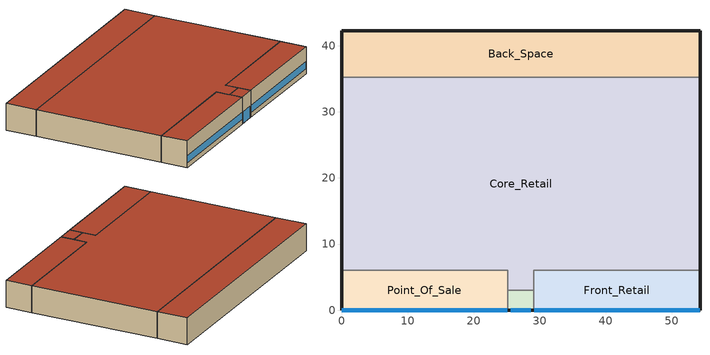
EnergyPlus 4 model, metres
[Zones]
Back_Space
 floor ground (GROUND_FLOOR): 54.27,42.27 54.27,35.27 0,35.27 0,42.27 z0
 wall outside (EXT_WALL): 54.27,35.27 54.27,42.27 0,42.27 0,35.27 z0:6.1
 wall to Core_Retail (ADJ_WALL): 0,35.27 54.27,35.27 z0:6.1
 roof outside (EXT_ROOF): 0,42.27 0,35.27 54.27,35.27 54.27,42.27 z6.1
Core_Retail
 floor ground (GROUND_FLOOR): 54.27,35.27 54.27,6 29.14,6 29.14,3 25.14,3 25.14,6 0,6 0,35.27 z0
 wall outside (EXT_WALL): 54.27,6 54.27,35.27 / 0,35.27 0,6 z0:6.1
 wall to Front_Retail (ADJ_WALL): 29.14,3 29.14,6 54.27,6 z0:6.1
 wall to Back_Space (ADJ_WALL): 54.27,35.27 0,35.27 z0:6.1
 wall to Point_Of_Sale (ADJ_WALL): 0,6 25.14,6 25.14,3 z0:6.1
 wall to Front_Entry (ADJ_WALL): 25.14,3 29.14,3 z0:6.1
 roof outside (EXT_ROOF): 0,35.27 0,6 25.14,6 25.14,3 29.14,3 29.14,6 54.27,6 54.27,35.27 z6.1
Point_Of_Sale
 floor ground (GROUND_FLOOR): 25.14,6 25.14,0 0,0 0,6 z0
 wall outside (EXT_WALL): 0,6 0,0 25.14,0 z0:6.1
 wall to Front_Entry (ADJ_WALL): 25.14,0 25.14,3 z0:6.1
 wall to Core_Retail (ADJ_WALL): 25.14,3 25.14,6 0,6 z0:6.1
 window (EXT_WINDOW1): 0.05,0 25.09,0 z1.14:2.66
 roof outside (EXT_ROOF): 0,6 0,0 25.14,0 25.14,6 z6.1
Front_Entry
 floor ground (GROUND_FLOOR): 29.14,3 29.14,0 25.14,0 25.14,3 z0
 wall outside (EXT_WALL): 25.14,0 29.14,0 z0:6.1
 wall to Front_Retail (ADJ_WALL): 29.14,0 29.14,3 z0:6.1
 wall to Core_Retail (ADJ_WALL): 29.14,3 25.14,3 z0:6.1
 wall to Point_Of_Sale (ADJ_WALL): 25.14,3 25.14,0 z0:6.1
 window (EXT_WINDOW1): 25.64,0 28.64,0 z0.05:2.66
 roof outside (EXT_ROOF): 25.14,3 25.14,0 29.14,0 29.14,3 z6.1
Front_Retail
 floor ground (GROUND_FLOOR): 54.27,6 54.27,0 29.14,0 29.14,6 z0
 wall outside (EXT_WALL): 29.14,0 54.27,0 54.27,6 z0:6.1
 wall to Core_Retail (ADJ_WALL): 54.27,6 29.14,6 29.14,3 z0:6.1
 wall to Front_Entry (ADJ_WALL): 29.14,3 29.14,0 z0:6.1
 window (EXT_WINDOW1): 29.18,0 54.22,0 z1.14:2.66
 roof outside (EXT_ROOF): 29.14,6 29.14,0 54.27,0 54.27,6 z6.1
[Building]
TRNSYS17: North Axis {deg}=0; Terrain=City; Loads Convergence Tolerance Value=0; Temperature Convergence Tolerance Value {deltaC}=0; Solar Distribution=FullInteriorAndExterior; Maximum Number of Warmup Days=0
[Site:Location]
LocationName=not used; Latitude {deg}=0; Longitude {deg}=0; TimeZone {hr}=0; Elevation {m}=0
[Construction]
GROUND_FLOOR; EXT_WALL; EXT_ROOF; ADJ_WALL; EXT_WINDOW1: 
[SurfaceProperty:OtherSideCoefficients]
BOUNDARY=IDENTICAL; BOUNDARY=INPUT 1*TBOUNDARY; BOUNDARY=INPUT 1*TGROUND; BOUNDARY=20; BOUNDARY=15
[Zone] Type=1; Multiplier=1; Part of Total Floor Area=Yes
Back_Space; Core_Retail; Point_Of_Sale; Front_Entry; Front_Retail
